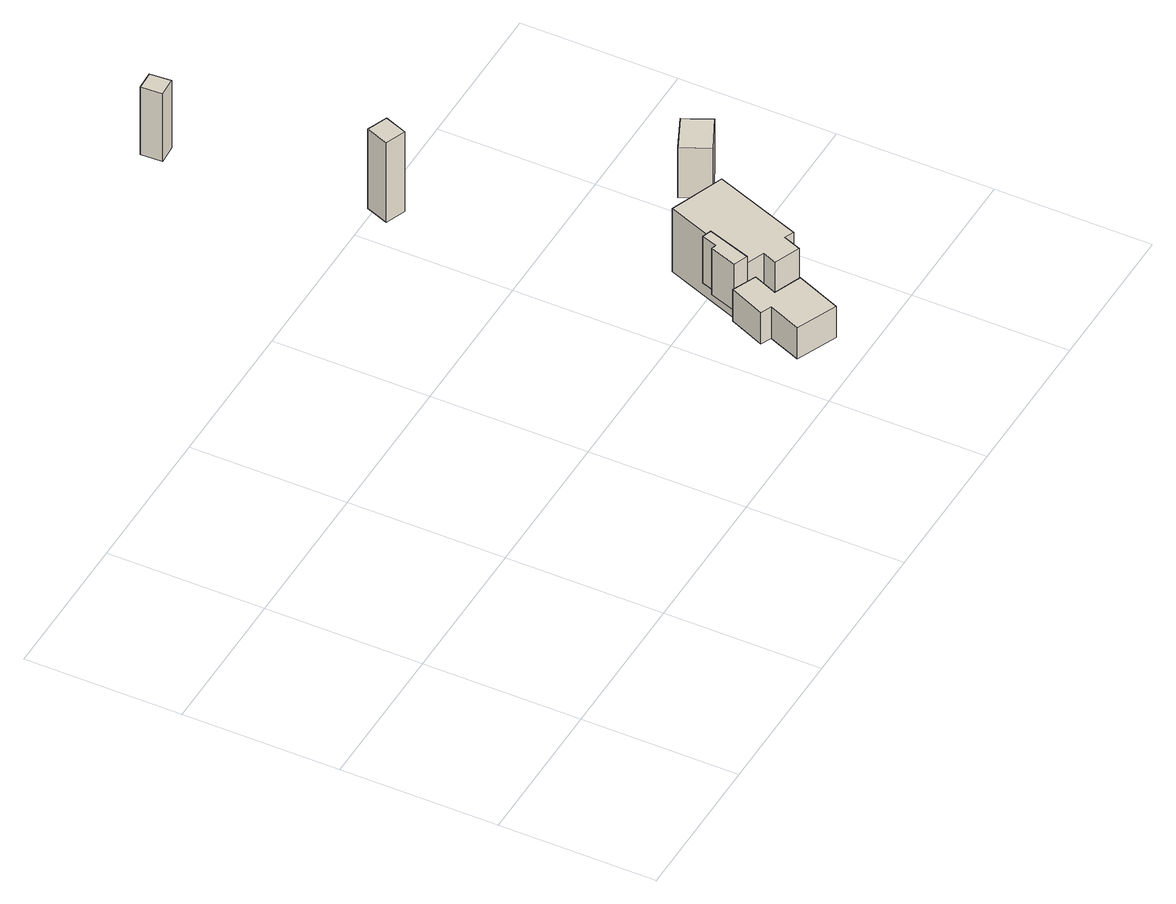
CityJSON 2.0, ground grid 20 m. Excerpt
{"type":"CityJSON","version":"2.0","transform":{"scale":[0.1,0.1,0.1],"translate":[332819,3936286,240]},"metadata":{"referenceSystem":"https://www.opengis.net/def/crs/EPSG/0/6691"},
"CityObjects":{
"building1":{"type":"Building","attributes":{"measuredHeight":11.5,"BuildingIDAttribute.prefecture":"14","BuildingIDAttribute.city":"14151","BuildingDetailAttribute.surveyYear":2015},"geometry":[{"type":"Solid","lod":"1","boundaries":[[[[0,1,2,3]],[[2,4,5,3]],[[1,6,4,2]],[[0,7,6,1]],[[3,5,7,0]],[[4,6,7,5]]]]}]},
"building2":{"type":"Building","attributes":{"measuredHeight":18.3,"BuildingIDAttribute.prefecture":"14","BuildingIDAttribute.city":"14151","BuildingDetailAttribute.surveyYear":2015},"geometry":[{"type":"Solid","lod":"1","boundaries":[[[[8,9,10,11]],[[10,12,13,11]],[[9,14,12,10]],[[8,15,14,9]],[[11,13,15,8]],[[12,14,15,13]]]]}]},
"building3":{"type":"Building","attributes":{"usage":"452","measuredHeight":6.2,"storeysAboveGround":1,"BuildingIDAttribute.prefecture":"14","BuildingIDAttribute.city":"14151","BuildingDetailAttribute.totalFloorArea":48.73,"BuildingDetailAttribute.buildingFootprintArea":48.73,"BuildingDetailAttribute.buildingStructureType":"610","BuildingDetailAttribute.buildingStructureOrgType":"2","BuildingDetailAttribute.orgUsage":"193","BuildingDetailAttribute.surveyYear":2015},"geometry":[{"type":"Solid","lod":"1","boundaries":[[[[16,17,18,19,20,21,22,23]],[[22,24,25,23]],[[21,26,24,22]],[[20,27,26,21]],[[19,28,27,20]],[[18,29,28,19]],[[17,30,29,18]],[[16,31,30,17]],[[23,25,31,16]],[[24,26,27,28,29,30,31,25]]]]}]},
"building4":{"type":"Building","attributes":{"measuredHeight":8.5,"BuildingIDAttribute.prefecture":"14","BuildingIDAttribute.city":"14151","BuildingDetailAttribute.surveyYear":2015},"geometry":[{"type":"Solid","lod":"1","boundaries":[[[[32,33,34,35,36,37]],[[36,38,39,37]],[[35,40,38,36]],[[34,41,40,35]],[[33,42,41,34]],[[32,43,42,33]],[[37,39,43,32]],[[38,40,41,42,43,39]]]]}]},
"building5":{"type":"Building","attributes":{"usage":"452","measuredHeight":9.7,"storeysAboveGround":1,"BuildingIDAttribute.prefecture":"14","BuildingIDAttribute.city":"14151","BuildingDetailAttribute.totalFloorArea":84.43,"BuildingDetailAttribute.buildingFootprintArea":84.43,"BuildingDetailAttribute.buildingStructureType":"610","BuildingDetailAttribute.buildingStructureOrgType":"2","BuildingDetailAttribute.orgUsage":"193","BuildingDetailAttribute.surveyYear":2015,"BuildingRiverFloodingRiskAttribute.description":"3","BuildingRiverFloodingRiskAttribute.rankOrg":"2","BuildingRiverFloodingRiskAttribute.depth":2.27,"BuildingRiverFloodingRiskAttribute.adminType":"2","BuildingRiverFloodingRiskAttribute.scale":"2","BuildingRiverFloodingRiskAttribute.duration":4.65},"geometry":[{"type":"Solid","lod":"1","boundaries":[[[[44,45,46,47,48,49,50,51]],[[50,52,53,51]],[[49,54,52,50]],[[48,55,54,49]],[[47,56,55,48]],[[46,57,56,47]],[[45,58,57,46]],[[44,59,58,45]],[[51,53,59,44]],[[52,54,55,56,57,58,59,53]]]]}]},
"building6":{"type":"Building","attributes":{"measuredHeight":7.7,"BuildingIDAttribute.prefecture":"14","BuildingIDAttribute.city":"14151","BuildingDetailAttribute.surveyYear":2015,"BuildingRiverFloodingRiskAttribute.description":"3","BuildingRiverFloodingRiskAttribute.rankOrg":"2","BuildingRiverFloodingRiskAttribute.depth":1.94,"BuildingRiverFloodingRiskAttribute.adminType":"2","BuildingRiverFloodingRiskAttribute.scale":"2"},"geometry":[{"type":"Solid","lod":"1","boundaries":[[[[60,61,62,63]],[[62,64,65,63]],[[61,66,64,62]],[[60,67,66,61]],[[63,65,67,60]],[[64,66,67,65]]]]}]}
},
"vertices":[
[2,558,626],[26,559,626],[28,532,626],[3,530,626],[28,532,728],[3,530,728],[26,559,728],[2,558,728],
[336,398,340],[310,408,340],[321,437,340],[347,427,340],[321,437,460],[347,427,460],[310,408,460],[336,398,460],
[635,9,73],[583,31,73],[600,73,73],[586,79,73],[606,125,73],[637,112,73],[624,81,73],[659,67,73],[624,81,120],[659,67,120],[637,112,120],[606,125,120],[586,79,120],[600,73,120],[583,31,120],[635,9,120],
[626,162,81],[632,160,81],[639,180,81],[651,176,81],[632,120,81],[614,127,81],[632,120,151],[614,127,151],[651,176,151],[639,180,151],[632,160,151],[626,162,151],
[678,239,42],[748,213,42],[706,100,42],[694,105,42],[685,82,42],[652,95,42],[659,113,42],[634,123,42],[659,113,137],[634,123,137],[652,95,137],[685,82,137],[694,105,137],[706,100,137],[748,213,137],[678,239,137],
[824,308,8],[868,328,8],[885,293,8],[841,272,8],[885,293,84],[841,272,84],[868,328,84],[824,308,84]
]}
